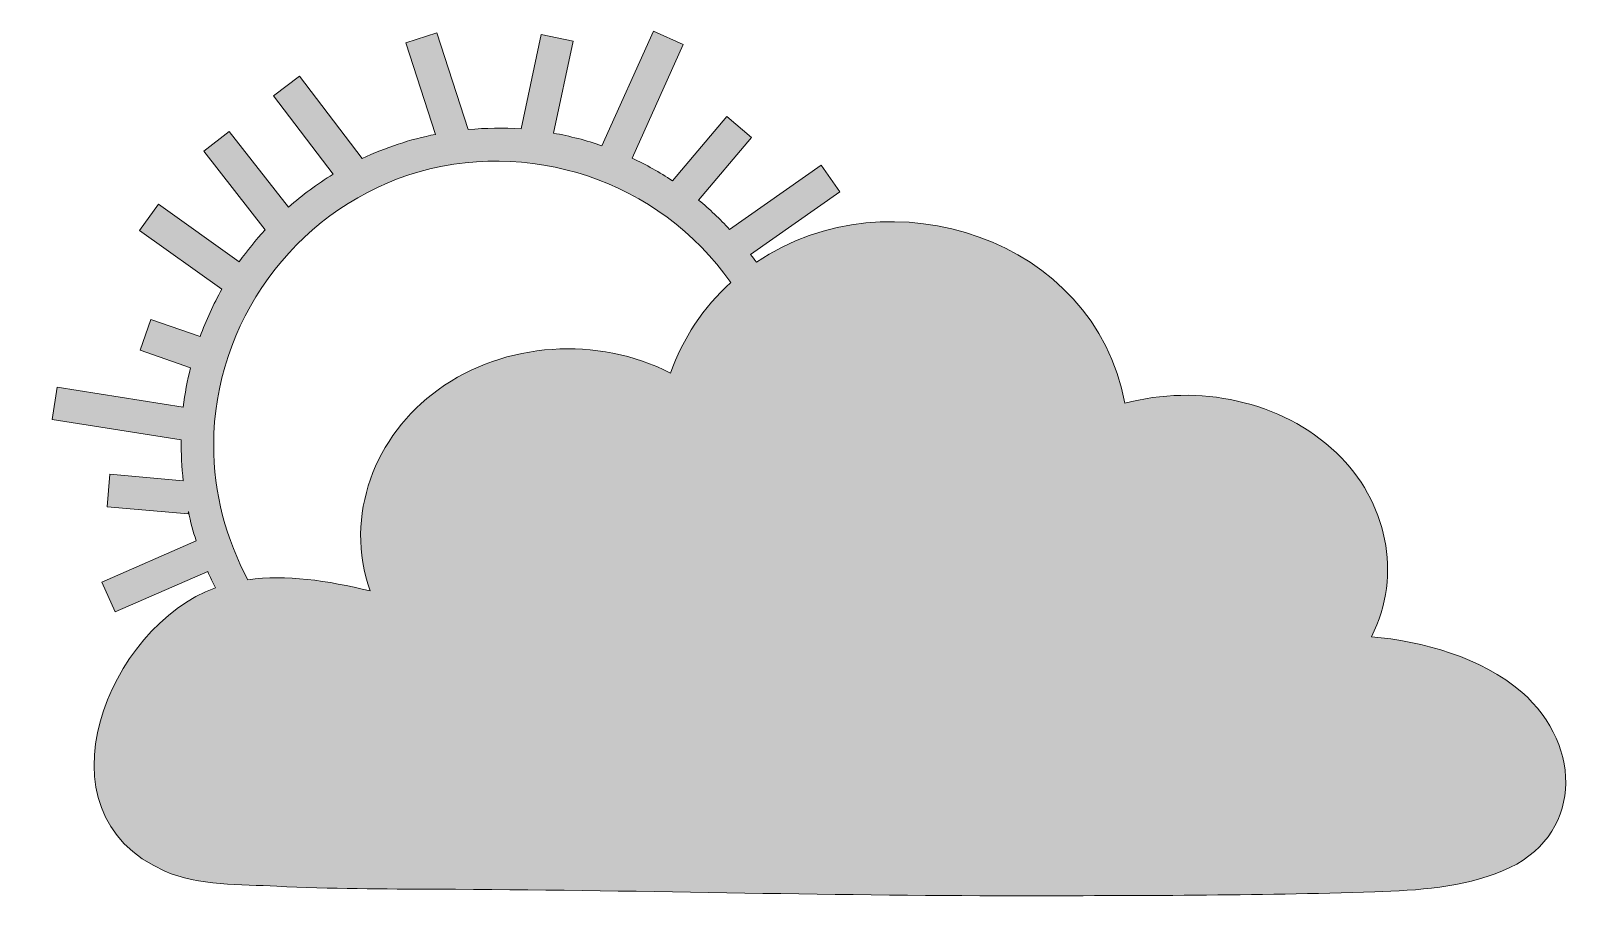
# Model space of a CAD drawing. Header units: inches. Extents: x -1 to 103, y 0 to 58.
import ezdxf

# ---------------------------------------------------------------- set-up
doc = ezdxf.new("R2010")
doc.units = ezdxf.units.IN
doc.header["$MEASUREMENT"] = 0
doc.layers.add('Layer 1', color=7, linetype='Continuous')

msp = doc.modelspace()

# ---------------------------------------------------------------- hatches: boundary and pattern name
at = {"layer": 'Layer 1', "true_color": 0x9157a1}
h = msp.add_hatch(color=215, dxfattribs=at)
h.dxf.hatch_style = 2
edge = h.paths.add_edge_path()
edge.add_spline(control_points=[(98.65, 13.67), (95.96, 16), (91.97, 17.1), (88.56, 17.38), (90.69, 21.58), (89.57, 26.52), (86.22, 29.72), (82.52, 33.26), (76.9, 34.37), (72.01, 33.06), (69.99, 44.13), (56.19, 48.59), (47.28, 42.52), (47.15, 42.7), (47.02, 42.88), (46.89, 43.05), (46.89, 43.05), (52.88, 47.26), (52.88, 47.26), (52.88, 47.26), (51.63, 49.04), (51.63, 49.04), (51.63, 49.04), (45.48, 44.73), (45.48, 44.73), (44.83, 45.43), (44.14, 46.09), (43.4, 46.69), (43.4, 46.69), (46.96, 50.89), (46.96, 50.89), (46.96, 50.89), (45.3, 52.3), (45.3, 52.3), (45.3, 52.3), (41.64, 48), (41.64, 48), (40.78, 48.56), (39.88, 49.07), (38.94, 49.51), (38.94, 49.51), (42.37, 57.15), (42.37, 57.15), (42.37, 57.15), (40.38, 58.04), (40.38, 58.04), (40.38, 58.04), (36.91, 50.34), (36.91, 50.34), (35.86, 50.71), (34.77, 50.99), (33.65, 51.19), (33.65, 51.19), (34.97, 57.37), (34.97, 57.37), (34.97, 57.37), (32.84, 57.82), (32.84, 57.82), (32.84, 57.82), (31.48, 51.47), (31.48, 51.47), (30.3, 51.55), (29.11, 51.54), (27.94, 51.43), (27.94, 51.43), (25.83, 57.93), (25.83, 57.93), (25.83, 57.93), (23.75, 57.26), (23.75, 57.26), (23.75, 57.26), (25.74, 51.11), (25.74, 51.11), (24.04, 50.77), (22.38, 50.23), (20.81, 49.48), (20.81, 49.48), (16.61, 55.01), (16.61, 55.01), (16.61, 55.01), (14.87, 53.69), (14.87, 53.69), (14.87, 53.69), (18.86, 48.43), (18.86, 48.43), (17.8, 47.78), (16.8, 47.04), (15.87, 46.22), (15.87, 46.22), (11.9, 51.31), (11.9, 51.31), (11.9, 51.31), (10.18, 49.97), (10.18, 49.97), (10.18, 49.97), (14.3, 44.69), (14.3, 44.69), (13.68, 44.02), (13.1, 43.3), (12.57, 42.56), (12.57, 42.56), (7.15, 46.43), (7.15, 46.43), (7.15, 46.43), (5.88, 44.65), (5.88, 44.65), (5.88, 44.65), (11.4, 40.71), (11.4, 40.71), (10.83, 39.7), (10.34, 38.64), (9.94, 37.53), (9.94, 37.53), (6.64, 38.69), (6.64, 38.69), (6.64, 38.69), (5.92, 36.63), (5.92, 36.63), (5.92, 36.63), (9.3, 35.44), (9.3, 35.44), (9.08, 34.58), (8.92, 33.7), (8.81, 32.8), (8.81, 32.8), (0.34, 34.13), (0.34, 34.13), (0.34, 34.13), (0, 31.97), (0, 31.97), (0, 31.97), (8.67, 30.61), (8.67, 30.61), (8.66, 29.69), (8.7, 28.77), (8.81, 27.85), (8.81, 27.85), (3.89, 28.29), (3.89, 28.29), (3.89, 28.29), (3.7, 26.11), (3.7, 26.11), (3.7, 26.11), (9.14, 25.63), (9.14, 25.63), (9.14, 25.63), (9.15, 25.79), (9.15, 25.79), (9.29, 25.12), (9.47, 24.46), (9.68, 23.82), (9.68, 23.82), (3.35, 21.05), (3.35, 21.05), (3.35, 21.05), (4.23, 19.05), (4.23, 19.05), (4.23, 19.05), (10.45, 21.77), (10.45, 21.77), (10.61, 21.4), (10.79, 21.03), (10.97, 20.67), (3.83, 18.12), (-1.41, 5.58), (7.58, 1.65), (9.81, 0.68), (12.71, 0.76), (15.09, 0.64), (18.68, 0.47), (22.28, 0.45), (25.87, 0.44), (38.82, 0.4), (51.75, -0.01), (64.7, 0), (72.72, 0.01), (80.76, 0), (88.78, 0.27), (91.69, 0.36), (94.65, 0.54), (97.37, 1.67), (102.72, 3.88), (102.83, 10.03), (98.65, 13.67)], knot_values=[0, 0, 0, 0, 0.352778, 0.352778, 0.352778, 0.705556, 0.705556, 0.705556, 1.058333, 1.058333, 1.058333, 1.411111, 1.411111, 1.411111, 1.763889, 1.763889, 1.763889, 2.116667, 2.116667, 2.116667, 2.469444, 2.469444, 2.469444, 2.822222, 2.822222, 2.822222, 3.175, 3.175, 3.175, 3.527778, 3.527778, 3.527778, 3.880556, 3.880556, 3.880556, 4.233333, 4.233333, 4.233333, 4.586111, 4.586111, 4.586111, 4.938889, 4.938889, 4.938889, 5.291667, 5.291667, 5.291667, 5.644444, 5.644444, 5.644444, 5.997222, 5.997222, 5.997222, 6.35, 6.35, 6.35, 6.702778, 6.702778, 6.702778, 7.055556, 7.055556, 7.055556, 7.408333, 7.408333, 7.408333, 7.761111, 7.761111, 7.761111, 8.113889, 8.113889, 8.113889, 8.466667, 8.466667, 8.466667, 8.819444, 8.819444, 8.819444, 9.172222, 9.172222, 9.172222, 9.525, 9.525, 9.525, 9.877778, 9.877778, 9.877778, 10.230556, 10.230556, 10.230556, 10.583333, 10.583333, 10.583333, 10.936111, 10.936111, 10.936111, 11.288889, 11.288889, 11.288889, 11.641667, 11.641667, 11.641667, 11.994444, 11.994444, 11.994444, 12.347222, 12.347222, 12.347222, 12.7, 12.7, 12.7, 13.052778, 13.052778, 13.052778, 13.405556, 13.405556, 13.405556, 13.758333, 13.758333, 13.758333, 14.111111, 14.111111, 14.111111, 14.463889, 14.463889, 14.463889, 14.816667, 14.816667, 14.816667, 15.169444, 15.169444, 15.169444, 15.522222, 15.522222, 15.522222, 15.875, 15.875, 15.875, 16.227778, 16.227778, 16.227778, 16.580556, 16.580556, 16.580556, 16.933333, 16.933333, 16.933333, 17.286111, 17.286111, 17.286111, 17.638889, 17.638889, 17.638889, 17.991667, 17.991667, 17.991667, 18.344444, 18.344444, 18.344444, 18.697222, 18.697222, 18.697222, 19.05, 19.05, 19.05, 19.402778, 19.402778, 19.402778, 19.755556, 19.755556, 19.755556, 20.108333, 20.108333, 20.108333, 20.461111, 20.461111, 20.461111, 20.813889, 20.813889, 20.813889, 21.166667, 21.166667, 21.166667, 21.519444, 21.519444, 21.519444, 21.519444], degree=3, periodic=0)
edge.add_line((98.65, 13.67), (98.65, 13.67))
edge = h.paths.add_edge_path()
edge.add_spline(control_points=[(10.85, 30.29), (10.85, 38.43), (16.23, 45.85), (23.96, 48.39), (31.88, 50.99), (40.8, 48), (45.56, 41.16), (43.73, 39.5), (42.33, 37.41), (41.52, 35.08), (36.63, 37.59), (30.4, 37.2), (25.92, 33.97), (21.67, 30.92), (19.57, 25.5), (21.35, 20.46), (18.46, 21.16), (15.72, 21.58), (13.15, 21.21), (11.69, 23.91), (10.85, 27), (10.85, 30.29)], knot_values=[0, 0, 0, 0, 0.352778, 0.352778, 0.352778, 0.705556, 0.705556, 0.705556, 1.058333, 1.058333, 1.058333, 1.411111, 1.411111, 1.411111, 1.763889, 1.763889, 1.763889, 2.116667, 2.116667, 2.116667, 2.469444, 2.469444, 2.469444, 2.469444], degree=3, periodic=0)
edge.add_line((10.85, 30.29), (10.85, 30.29))

# ---------------------------------------------------------------- linework, layer by layer
at = {"layer": 'Layer 1', "lineweight": 0}
for points, knots in [([(98.65, 13.67), (95.96, 16), (91.97, 17.1), (88.56, 17.38), (90.69, 21.58), (89.57, 26.52), (86.22, 29.72), (82.52, 33.26), (76.9, 34.37), (72.01, 33.06), (69.99, 44.13), (56.19, 48.59), (47.28, 42.52), (47.15, 42.7), (47.02, 42.88), (46.89, 43.05), (46.89, 43.05), (52.88, 47.26), (52.88, 47.26), (52.88, 47.26), (51.63, 49.04), (51.63, 49.04), (51.63, 49.04), (45.48, 44.73), (45.48, 44.73), (44.83, 45.43), (44.14, 46.09), (43.4, 46.69), (43.4, 46.69), (46.96, 50.89), (46.96, 50.89), (46.96, 50.89), (45.3, 52.3), (45.3, 52.3), (45.3, 52.3), (41.64, 48), (41.64, 48), (40.78, 48.56), (39.88, 49.07), (38.94, 49.51), (38.94, 49.51), (42.37, 57.15), (42.37, 57.15), (42.37, 57.15), (40.38, 58.04), (40.38, 58.04), (40.38, 58.04), (36.91, 50.34), (36.91, 50.34), (35.86, 50.71), (34.77, 50.99), (33.65, 51.19), (33.65, 51.19), (34.97, 57.37), (34.97, 57.37), (34.97, 57.37), (32.84, 57.82), (32.84, 57.82), (32.84, 57.82), (31.48, 51.47), (31.48, 51.47), (30.3, 51.55), (29.11, 51.54), (27.94, 51.43), (27.94, 51.43), (25.83, 57.93), (25.83, 57.93), (25.83, 57.93), (23.75, 57.26), (23.75, 57.26), (23.75, 57.26), (25.74, 51.11), (25.74, 51.11), (24.04, 50.77), (22.38, 50.23), (20.81, 49.48), (20.81, 49.48), (16.61, 55.01), (16.61, 55.01), (16.61, 55.01), (14.87, 53.69), (14.87, 53.69), (14.87, 53.69), (18.86, 48.43), (18.86, 48.43), (17.8, 47.78), (16.8, 47.04), (15.87, 46.22), (15.87, 46.22), (11.9, 51.31), (11.9, 51.31), (11.9, 51.31), (10.18, 49.97), (10.18, 49.97), (10.18, 49.97), (14.3, 44.69), (14.3, 44.69), (13.68, 44.02), (13.1, 43.3), (12.57, 42.56), (12.57, 42.56), (7.15, 46.43), (7.15, 46.43), (7.15, 46.43), (5.88, 44.65), (5.88, 44.65), (5.88, 44.65), (11.4, 40.71), (11.4, 40.71), (10.83, 39.7), (10.34, 38.64), (9.94, 37.53), (9.94, 37.53), (6.64, 38.69), (6.64, 38.69), (6.64, 38.69), (5.92, 36.63), (5.92, 36.63), (5.92, 36.63), (9.3, 35.44), (9.3, 35.44), (9.08, 34.58), (8.92, 33.7), (8.81, 32.8), (8.81, 32.8), (0.34, 34.13), (0.34, 34.13), (0.34, 34.13), (0, 31.97), (0, 31.97), (0, 31.97), (8.67, 30.61), (8.67, 30.61), (8.66, 29.69), (8.7, 28.77), (8.81, 27.85), (8.81, 27.85), (3.89, 28.29), (3.89, 28.29), (3.89, 28.29), (3.7, 26.11), (3.7, 26.11), (3.7, 26.11), (9.14, 25.63), (9.14, 25.63), (9.14, 25.63), (9.15, 25.79), (9.15, 25.79), (9.29, 25.12), (9.47, 24.46), (9.68, 23.82), (9.68, 23.82), (3.35, 21.05), (3.35, 21.05), (3.35, 21.05), (4.23, 19.05), (4.23, 19.05), (4.23, 19.05), (10.45, 21.77), (10.45, 21.77), (10.61, 21.4), (10.79, 21.03), (10.97, 20.67), (3.83, 18.12), (-1.41, 5.58), (7.58, 1.65), (9.81, 0.68), (12.71, 0.76), (15.09, 0.64), (18.68, 0.47), (22.28, 0.45), (25.87, 0.44), (38.82, 0.4), (51.75, -0.01), (64.7, 0), (72.72, 0.01), (80.76, 0), (88.78, 0.27), (91.69, 0.36), (94.65, 0.54), (97.37, 1.67), (102.72, 3.88), (102.83, 10.03), (98.65, 13.67)], [0, 0, 0, 0, 1, 1, 1, 2, 2, 2, 3, 3, 3, 4, 4, 4, 5, 5, 5, 6, 6, 6, 7, 7, 7, 8, 8, 8, 9, 9, 9, 10, 10, 10, 11, 11, 11, 12, 12, 12, 13, 13, 13, 14, 14, 14, 15, 15, 15, 16, 16, 16, 17, 17, 17, 18, 18, 18, 19, 19, 19, 20, 20, 20, 21, 21, 21, 22, 22, 22, 23, 23, 23, 24, 24, 24, 25, 25, 25, 26, 26, 26, 27, 27, 27, 28, 28, 28, 29, 29, 29, 30, 30, 30, 31, 31, 31, 32, 32, 32, 33, 33, 33, 34, 34, 34, 35, 35, 35, 36, 36, 36, 37, 37, 37, 38, 38, 38, 39, 39, 39, 40, 40, 40, 41, 41, 41, 42, 42, 42, 43, 43, 43, 44, 44, 44, 45, 45, 45, 46, 46, 46, 47, 47, 47, 48, 48, 48, 49, 49, 49, 50, 50, 50, 51, 51, 51, 52, 52, 52, 53, 53, 53, 54, 54, 54, 55, 55, 55, 56, 56, 56, 57, 57, 57, 58, 58, 58, 59, 59, 59, 60, 60, 60, 61, 61, 61, 61]), ([(10.85, 30.29), (10.85, 38.43), (16.23, 45.85), (23.96, 48.39), (31.88, 50.99), (40.8, 48), (45.56, 41.16), (43.73, 39.5), (42.33, 37.41), (41.52, 35.08), (36.63, 37.59), (30.4, 37.2), (25.92, 33.97), (21.67, 30.92), (19.57, 25.5), (21.35, 20.46), (18.46, 21.16), (15.72, 21.58), (13.15, 21.21), (11.69, 23.91), (10.85, 27), (10.85, 30.29)], [0, 0, 0, 0, 1, 1, 1, 2, 2, 2, 3, 3, 3, 4, 4, 4, 5, 5, 5, 6, 6, 6, 7, 7, 7, 7])]:
    msp.add_open_spline(points, degree=3, knots=knots, dxfattribs=at)

doc.saveas('drawing.dxf')
